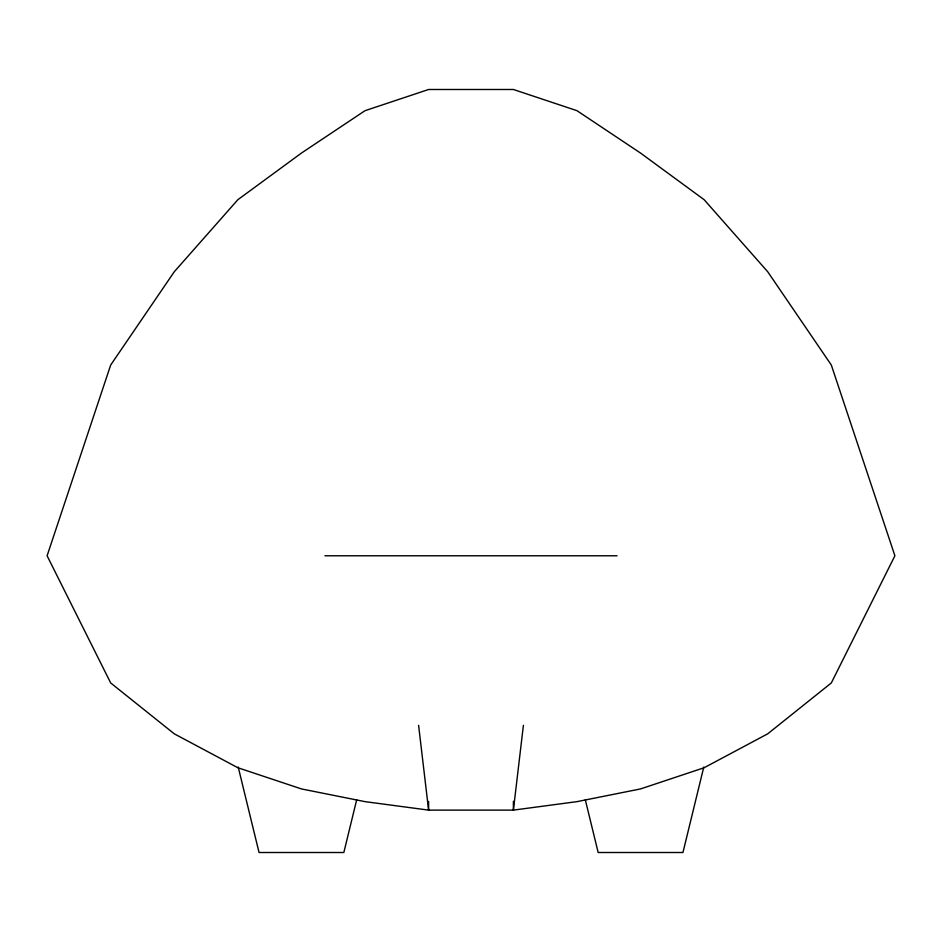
<?xml version="1.0" encoding="UTF-8"?>
<svg xmlns="http://www.w3.org/2000/svg" width="942" height="942" viewBox="0 0 942 942"><rect width="100%" height="100%" fill="white"/><g stroke="black" fill="none" stroke-linecap="round" stroke-linejoin="round"><path stroke-width="1.41" d="M523.399 725.34L513.39 810.12L428.61 810.12L365.025 801.642L301.44 788.925L237.855 767.73L174.27 733.818L110.685 682.95L47.1 555.78L110.685 365.025L174.27 271.767L237.855 199.704L301.44 153.075L365.025 110.685L428.61 89.49L513.39 89.49L576.975 110.685L640.56 153.075L704.145 199.704L767.73 271.767L831.315 365.025L894.9 555.78L831.315 682.95L767.73 733.818L704.145 767.73L640.56 788.925L576.975 801.642L513.39 810.12L513.39 801.301M356.688 799.805L343.83 852.51L259.05 852.51L238.208 767.035M703.792 767.035L682.95 852.51L598.17 852.51L585.312 799.805M324.931 555.78L617.069 555.78M418.601 725.34L428.61 810.12L428.61 801.442"/></g></svg>
